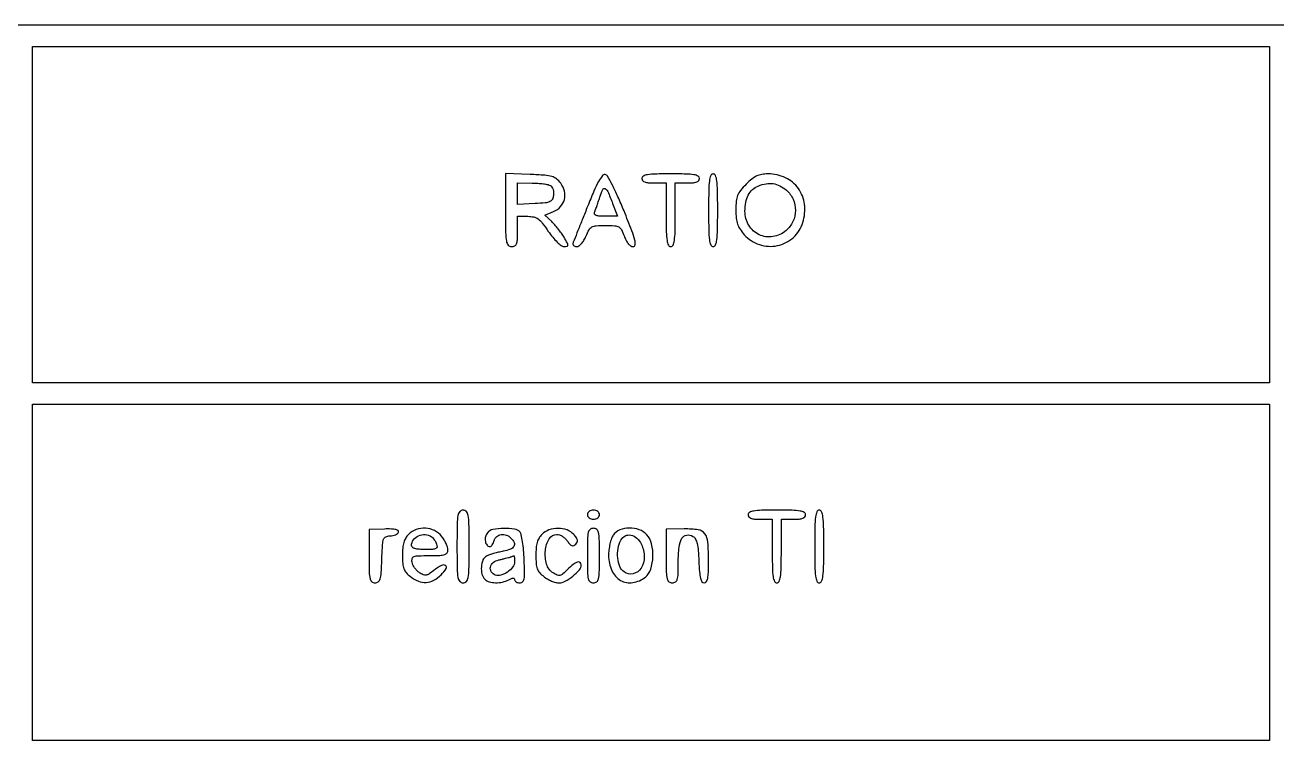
# Model space of a CAD drawing. Header units: millimetres. Extents: x 9982696 to 10277415, y 3207660 to 3335318.
# Drawn here: x 10019384.1 to 10019436.5, y 3333621.9 to 3333652.3 of the extents above; entities that cross this region are included whole.
import ezdxf

# ---------------------------------------------------------------- set-up
doc = ezdxf.new("R2010")
doc.units = ezdxf.units.MM
doc.header["$LTSCALE"] = 2

msp = doc.modelspace()

# ---------------------------------------------------------------- linework, layer by layer
msp.add_lwpolyline([(10019324.143, 3333524.021, 0.000002), (10019350.551, 3333523.998, 0.000133), (10019379.648, 3333523.981, 0.00008), (10019414.173, 3333523.975, 0.000071), (10019459.713, 3333523.982, 0.000351), (10019485.391, 3333524.007, 0.000016), (10019504.112, 3333524.039, 0.198457), (10019504.325, 3333524.128, 0.196938), (10019504.411, 3333524.334, 0.000233), (10019504.445, 3333529.037, 0.001377), (10019504.47, 3333535.563, 0.00029), (10019504.477, 3333546.965, 0.00015), (10019504.472, 3333561.793, 0.002539), (10019504.445, 3333566.687, 0.002021), (10019504.403, 3333569.501, 0.271532), (10019504.231, 3333569.782, 0.123497), (10019503.626, 3333569.934, 0.000003), (10019414.011, 3333569.924, 0.000002), (10019324.291, 3333569.913, 0.19888)], format="xyb")
for points in [[(10019323.83, 3333652.113, 0.09078), (10019323.805, 3333651.978, 0.000009), (10019323.797, 3333642.029, 0.000276), (10019323.794, 3333631.036, 0.000167), (10019323.802, 3333618.008), (10019323.835, 3333584.063), (10019414.053, 3333584.031, 0.000067), (10019461.014, 3333584.02, 0.000373), (10019486.217, 3333584.037, 0.000016), (10019504.2, 3333584.063, 0.256301), (10019504.372, 3333584.158, 0.141595), (10019504.414, 3333584.3, 0.000016), (10019504.444, 3333594.206, 0.000462), (10019504.467, 3333605.16, 0.000279), (10019504.475, 3333618.142, 0.000192), (10019504.469, 3333635.195, 0.000928), (10019504.444, 3333644.889, 0.000107), (10019504.412, 3333651.91, 0.197651), (10019504.325, 3333652.119, 0.198919), (10019503.913, 3333652.289, 0.000003), (10019414.024, 3333652.287, 0.000002), (10019324.077, 3333652.283, 0.311469)], [(10019404.226, 3333644.536, 0.002974), (10019404.232, 3333643.584, 0.038196), (10019404.263, 3333643.23, 0.14257), (10019404.34, 3333643.07, 0.213072), (10019404.48, 3333643.008, 0.110458), (10019404.612, 3333643.037, 0.189791), (10019404.689, 3333643.119, 0.083766), (10019404.725, 3333643.286, 0.011557), (10019404.733, 3333643.642), (10019404.733, 3333644.277), (10019405.162, 3333644.277, -0.055247), (10019405.409, 3333644.249, -0.103951), (10019405.59, 3333644.166, -0.070051), (10019405.767, 3333643.994, -0.014984), (10019406.018, 3333643.645, 0.021591), (10019406.203, 3333643.397, 0.030199), (10019406.39, 3333643.194, 0.032267), (10019406.559, 3333643.051, 0.157368), (10019406.676, 3333643.011, 0.043434), (10019406.806, 3333643.02, 0.368274), (10019406.842, 3333643.062, 0.127947), (10019406.82, 3333643.145, 0.006079), (10019406.676, 3333643.396, 0.0199), (10019406.567, 3333643.564, 0.013084), (10019406.43, 3333643.749, 0.013172), (10019406.286, 3333643.923, 0.024625), (10019406.16, 3333644.054), (10019405.873, 3333644.324), (10019406.238, 3333644.477, 0.106424), (10019406.533, 3333644.684, 0.126096), (10019406.695, 3333644.982, 0.12341), (10019406.696, 3333645.327, 0.099351), (10019406.537, 3333645.663, 0.064331), (10019406.361, 3333645.844, 0.099387), (10019406.168, 3333645.944, 0.052757), (10019405.871, 3333645.995, 0.007694), (10019405.26, 3333646.027), (10019404.226, 3333646.063)], [(10019407.662, 3333644.694, -0.000054), (10019407.449, 3333644.158, -0.000077), (10019407.259, 3333643.68, -0.000044), (10019407.099, 3333643.277, -0.001085), (10019407.054, 3333643.166, 0.125979), (10019407.046, 3333643.105, 0.158153), (10019407.07, 3333643.054, 0.131206), (10019407.124, 3333643.019, 0.075984), (10019407.201, 3333643.008, 0.155429), (10019407.297, 3333643.038, 0.056533), (10019407.404, 3333643.134, 0.047742), (10019407.509, 3333643.277, 0.035395), (10019407.597, 3333643.452, -0.030261), (10019407.726, 3333643.714, -0.139018), (10019407.845, 3333643.832, -0.110131), (10019408.024, 3333643.884, -0.015682), (10019408.407, 3333643.896, -0.014838), (10019408.794, 3333643.884, -0.114354), (10019408.966, 3333643.833, -0.148033), (10019409.078, 3333643.717, -0.030303), (10019409.192, 3333643.452, 0.034008), (10019409.273, 3333643.268, 0.055931), (10019409.368, 3333643.127, 0.071599), (10019409.47, 3333643.038, 0.145627), (10019409.571, 3333643.008, 0.381025), (10019409.654, 3333643.081, 0.091752), (10019409.64, 3333643.28, 0.029255), (10019409.514, 3333643.673, 0.003747), (10019409.188, 3333644.499, 0.008564), (10019408.935, 3333645.098, 0.015168), (10019408.702, 3333645.581, 0.010953), (10019408.499, 3333645.953, 0.217976), (10019408.396, 3333646.026, 0.289023), (10019408.281, 3333645.981, 0.032977), (10019408.123, 3333645.735, 0.024285), (10019407.926, 3333645.331, 0.007149)], [(10019409.936, 3333645.863, 0.176579), (10019409.968, 3333645.776, 0.128937), (10019410.053, 3333645.716, 0.069535), (10019410.204, 3333645.682, 0.020272), (10019410.444, 3333645.672), (10019410.952, 3333645.672), (10019410.952, 3333644.34, 0.004841), (10019410.958, 3333643.624, 0.030643), (10019410.988, 3333643.261, 0.072528), (10019411.044, 3333643.07, 0.292784), (10019411.142, 3333643.008, 0.292784), (10019411.24, 3333643.07, 0.072528), (10019411.296, 3333643.261, 0.030643), (10019411.325, 3333643.624, 0.004841), (10019411.332, 3333644.34), (10019411.332, 3333645.672), (10019411.84, 3333645.672, 0.020272), (10019412.079, 3333645.682, 0.069535), (10019412.231, 3333645.716, 0.128937), (10019412.316, 3333645.776, 0.176579), (10019412.347, 3333645.863, 0.280451), (10019412.289, 3333645.959, 0.080293), (10019412.115, 3333646.016, 0.033635), (10019411.784, 3333646.046, 0.005528), (10019411.142, 3333646.053, 0.005528), (10019410.5, 3333646.046, 0.033635), (10019410.169, 3333646.016, 0.080293), (10019409.995, 3333645.959, 0.280451)], [(10019412.728, 3333644.53, 0.004073), (10019412.735, 3333643.704, 0.027022), (10019412.764, 3333643.293, 0.062466), (10019412.819, 3333643.075, 0.308488), (10019412.919, 3333643.008, 0.308488), (10019413.018, 3333643.075, 0.062466), (10019413.073, 3333643.293, 0.027022), (10019413.102, 3333643.704, 0.004073), (10019413.109, 3333644.53, 0.004073), (10019413.102, 3333645.357, 0.027022), (10019413.073, 3333645.768, 0.062466), (10019413.018, 3333645.986, 0.308488), (10019412.919, 3333646.053, 0.308488), (10019412.819, 3333645.986, 0.062466), (10019412.764, 3333645.768, 0.027022), (10019412.735, 3333645.357, 0.004073)], [(10019414.302, 3333645.622, 0.025675), (10019414.067, 3333645.361, 0.075536), (10019413.944, 3333645.154, 0.072773), (10019413.887, 3333644.915, 0.022645), (10019413.87, 3333644.545, 0.022905), (10019413.886, 3333644.195, 0.058966), (10019413.939, 3333643.948, 0.065901), (10019414.043, 3333643.737, 0.034713), (10019414.223, 3333643.505, 0.13198), (10019414.855, 3333643.091, 0.131389), (10019415.611, 3333643.049, 0.133102), (10019416.279, 3333643.389, 0.136982), (10019416.675, 3333644.017, 0.102343), (10019416.742, 3333644.78, 0.126452), (10019416.486, 3333645.443, 0.129198), (10019415.947, 3333645.891, 0.109406), (10019415.222, 3333646.053, 0.040965), (10019414.957, 3333646.031, 0.068932), (10019414.745, 3333645.965, 0.061111), (10019414.541, 3333645.838, 0.025798)], [(10019406.109, 3333645.561, -0.116717), (10019406.171, 3333645.498, -0.060388), (10019406.216, 3333645.396, -0.055085), (10019406.239, 3333645.274, -0.055099), (10019406.236, 3333645.151, -0.085349), (10019406.182, 3333644.984, -0.170142), (10019406.082, 3333644.89, -0.080908), (10019405.891, 3333644.841, -0.010154), (10019405.463, 3333644.81), (10019404.733, 3333644.772), (10019404.733, 3333645.222), (10019404.733, 3333645.672), (10019405.336, 3333645.671, -0.016152), (10019405.579, 3333645.662, -0.018256), (10019405.812, 3333645.638, -0.017763), (10019406.006, 3333645.603, -0.088493)], [(10019408.711, 3333644.816), (10019408.919, 3333644.277), (10019408.402, 3333644.277, -0.01704), (10019408.165, 3333644.285, -0.067552), (10019408.022, 3333644.314, -0.164567), (10019407.957, 3333644.365, -0.248305), (10019407.951, 3333644.435, 0.012127), (10019407.985, 3333644.525, 0.002423), (10019408.043, 3333644.688, 0.002561), (10019408.108, 3333644.878, 0.002386), (10019408.173, 3333645.074, -0.025972), (10019408.298, 3333645.399, -0.42246), (10019408.397, 3333645.435, -0.182305), (10019408.506, 3333645.321, -0.008425)], [(10019415.986, 3333645.369, -0.110389), (10019416.267, 3333644.991, -0.107816), (10019416.364, 3333644.526, -0.106886), (10019416.259, 3333644.06, -0.106793), (10019415.971, 3333643.679, -0.138023), (10019415.424, 3333643.424, -0.151656), (10019414.847, 3333643.505, -0.150028), (10019414.412, 3333643.9, -0.13451), (10019414.251, 3333644.489, -0.046089), (10019414.286, 3333644.864, -0.073739), (10019414.39, 3333645.168, -0.086149), (10019414.563, 3333645.395, -0.091602), (10019414.799, 3333645.545, -0.050952), (10019415.135, 3333645.642, -0.081817), (10019415.432, 3333645.647, -0.084136), (10019415.71, 3333645.556, -0.056924)], [(10019402.195, 3333630.444, 0.002988), (10019402.201, 3333629.497, 0.038318), (10019402.232, 3333629.144, 0.142907), (10019402.309, 3333628.984, 0.212584), (10019402.449, 3333628.922, 0.212584), (10019402.589, 3333628.984, 0.142907), (10019402.666, 3333629.144, 0.038318), (10019402.697, 3333629.497, 0.002988), (10019402.703, 3333630.444, 0.002988), (10019402.697, 3333631.392, 0.038318), (10019402.666, 3333631.745, 0.142907), (10019402.589, 3333631.905, 0.212584), (10019402.449, 3333631.967, 0.212584), (10019402.309, 3333631.905, 0.142907), (10019402.232, 3333631.745, 0.038318), (10019402.201, 3333631.392, 0.002988)], [(10019407.652, 3333631.777, 0.130775), (10019407.672, 3333631.704, 0.10214), (10019407.726, 3333631.642, 0.08892), (10019407.808, 3333631.601, 0.072314), (10019407.906, 3333631.587, 0.072314), (10019408.004, 3333631.601, 0.08892), (10019408.086, 3333631.642, 0.10214), (10019408.14, 3333631.704, 0.130775), (10019408.16, 3333631.777, 0.130775), (10019408.14, 3333631.85, 0.10214), (10019408.086, 3333631.912, 0.08892), (10019408.004, 3333631.953, 0.072314), (10019407.906, 3333631.967, 0.072314), (10019407.808, 3333631.953, 0.08892), (10019407.726, 3333631.912, 0.10214), (10019407.672, 3333631.85, 0.130775)], [(10019414.378, 3333631.777, 0.176579), (10019414.41, 3333631.69, 0.128937), (10019414.494, 3333631.63, 0.069535), (10019414.646, 3333631.596, 0.020272), (10019414.885, 3333631.587), (10019415.393, 3333631.587), (10019415.393, 3333630.254, 0.004841), (10019415.4, 3333629.538, 0.030643), (10019415.429, 3333629.175, 0.072528), (10019415.486, 3333628.984, 0.292784), (10019415.583, 3333628.922, 0.292784), (10019415.681, 3333628.984, 0.072528), (10019415.738, 3333629.175, 0.030643), (10019415.767, 3333629.538, 0.004841), (10019415.774, 3333630.254), (10019415.774, 3333631.587), (10019416.281, 3333631.587, 0.020272), (10019416.521, 3333631.596, 0.069535), (10019416.673, 3333631.63, 0.128937), (10019416.757, 3333631.69, 0.176579), (10019416.789, 3333631.777, 0.280451), (10019416.73, 3333631.874, 0.080293), (10019416.556, 3333631.931, 0.033635), (10019416.226, 3333631.96, 0.005528), (10019415.583, 3333631.967, 0.005528), (10019414.941, 3333631.96, 0.033635), (10019414.611, 3333631.931, 0.080293), (10019414.437, 3333631.874, 0.280451)], [(10019417.17, 3333630.444, 0.004073), (10019417.176, 3333629.618, 0.027022), (10019417.205, 3333629.207, 0.062466), (10019417.261, 3333628.989, 0.308488), (10019417.36, 3333628.922, 0.308488), (10019417.459, 3333628.989, 0.062466), (10019417.515, 3333629.207, 0.027022), (10019417.544, 3333629.618, 0.004073), (10019417.55, 3333630.444, 0.004073), (10019417.544, 3333631.271, 0.027022), (10019417.515, 3333631.682, 0.062466), (10019417.459, 3333631.9, 0.308488), (10019417.36, 3333631.967, 0.308488), (10019417.261, 3333631.9, 0.062466), (10019417.205, 3333631.682, 0.027022), (10019417.176, 3333631.271, 0.004073)], [(10019398.515, 3333630.042, 0.004706), (10019398.522, 3333629.369, 0.04989), (10019398.554, 3333629.096, 0.163843), (10019398.63, 3333628.971, 0.177576), (10019398.764, 3333628.922, 0.164207), (10019398.897, 3333628.967, 0.160667), (10019398.977, 3333629.084, 0.055115), (10019399.021, 3333629.332, 0.006162), (10019399.049, 3333629.905, -0.005226), (10019399.079, 3333630.527, -0.069519), (10019399.124, 3333630.752, -0.207679), (10019399.218, 3333630.854, -0.101995), (10019399.394, 3333630.891, 0.045113), (10019399.515, 3333630.903, 0.053081), (10019399.626, 3333630.937, 0.061317), (10019399.71, 3333630.986, 0.151821), (10019399.751, 3333631.043, 0.326328), (10019399.731, 3333631.108, 0.102421), (10019399.633, 3333631.152, 0.047632), (10019399.447, 3333631.176, 0.013737), (10019399.158, 3333631.177), (10019398.515, 3333631.163)], [(10019400.165, 3333630.952, 0.065724), (10019400.047, 3333630.798, 0.060528), (10019399.969, 3333630.614, 0.047963), (10019399.925, 3333630.381, 0.022344), (10019399.911, 3333630.073, 0.02011), (10019399.925, 3333629.73, 0.070008), (10019399.973, 3333629.515, 0.089449), (10019400.072, 3333629.35, 0.046892), (10019400.246, 3333629.185, 0.070259), (10019400.58, 3333628.99, 0.111823), (10019400.906, 3333628.937, 0.111813), (10019401.222, 3333629.029, 0.070239), (10019401.531, 3333629.261, 0.04721), (10019401.747, 3333629.523, 0.436502), (10019401.718, 3333629.65, 0.266157), (10019401.541, 3333629.65, 0.036821), (10019401.225, 3333629.437, -0.021689), (10019401.026, 3333629.295, -0.108057), (10019400.899, 3333629.246, -0.139112), (10019400.779, 3333629.261, -0.045032), (10019400.621, 3333629.346, -0.055261), (10019400.516, 3333629.433, -0.041314), (10019400.422, 3333629.55, -0.042184), (10019400.35, 3333629.676, -0.071106), (10019400.315, 3333629.793, -0.104606), (10019400.324, 3333629.942, -0.241233), (10019400.398, 3333630.023, -0.082087), (10019400.576, 3333630.057, -0.006994), (10019401.045, 3333630.064, 0.008733), (10019401.478, 3333630.071, 0.065896), (10019401.68, 3333630.105, 0.172102), (10019401.777, 3333630.178, 0.148817), (10019401.815, 3333630.3, 0.078685), (10019401.797, 3333630.414, 0.029388), (10019401.738, 3333630.566, 0.028242), (10019401.652, 3333630.726, 0.030501), (10019401.552, 3333630.872, 0.112063), (10019401.257, 3333631.11, 0.100298), (10019400.877, 3333631.211, 0.100173), (10019400.486, 3333631.155, 0.111476)], [(10019403.466, 3333631.017, 0.120295), (10019403.386, 3333630.852, 0.099875), (10019403.383, 3333630.657, 0.12137), (10019403.453, 3333630.503, 0.229755), (10019403.573, 3333630.444, 0.177388), (10019403.622, 3333630.463, 0.061393), (10019403.674, 3333630.519, 0.05167), (10019403.721, 3333630.601, 0.040275), (10019403.755, 3333630.698, -0.156788), (10019403.859, 3333630.861, -0.138056), (10019404.044, 3333630.943, -0.122623), (10019404.262, 3333630.922, -0.11083), (10019404.454, 3333630.8, -0.090674), (10019404.585, 3333630.611, -0.242145), (10019404.577, 3333630.451, -0.171579), (10019404.43, 3333630.326, -0.046511), (10019404.131, 3333630.243, 0.013292), (10019403.932, 3333630.202, 0.012017), (10019403.729, 3333630.149, 0.012136), (10019403.55, 3333630.093, 0.03708), (10019403.433, 3333630.043, 0.17695), (10019403.283, 3333629.88, 0.0806), (10019403.216, 3333629.595, 0.077688), (10019403.241, 3333629.291, 0.137659), (10019403.363, 3333629.074, 0.127405), (10019403.544, 3333628.967, 0.064479), (10019403.809, 3333628.927, 0.059891), (10019404.099, 3333628.956, 0.068374), (10019404.361, 3333629.053, -0.024465), (10019404.473, 3333629.106, -0.098707), (10019404.547, 3333629.121, -0.223915), (10019404.589, 3333629.101, -0.174147), (10019404.607, 3333629.053, 0.165298), (10019404.624, 3333629.003, 0.095381), (10019404.672, 3333628.96, 0.076451), (10019404.744, 3333628.931, 0.057216), (10019404.829, 3333628.921, 0.197021), (10019404.943, 3333628.968, 0.154623), (10019405.006, 3333629.087, 0.050239), (10019405.026, 3333629.338, 0.005749), (10019405.008, 3333629.905, 0.011678), (10019404.982, 3333630.293, 0.015294), (10019404.939, 3333630.646, 0.01282), (10019404.888, 3333630.935, 0.122952), (10019404.834, 3333631.047, 0.185694), (10019404.606, 3333631.175, 0.041642), (10019404.153, 3333631.203, 0.0419), (10019403.699, 3333631.155, 0.173862)], [(10019405.749, 3333630.952, 0.065724), (10019405.63, 3333630.798, 0.060528), (10019405.552, 3333630.614, 0.047963), (10019405.509, 3333630.381, 0.022344), (10019405.495, 3333630.073, 0.02011), (10019405.509, 3333629.73, 0.070008), (10019405.557, 3333629.515, 0.089449), (10019405.655, 3333629.35, 0.046892), (10019405.829, 3333629.185, 0.03844), (10019405.98, 3333629.084, 0.030776), (10019406.155, 3333628.999, 0.031716), (10019406.328, 3333628.94, 0.065831), (10019406.469, 3333628.922, 0.127431), (10019406.727, 3333628.989, 0.04401), (10019407.049, 3333629.206, 0.042985), (10019407.32, 3333629.469, 0.180948), (10019407.398, 3333629.677, 0.236955), (10019407.349, 3333629.776, 0.247639), (10019407.242, 3333629.793, 0.088102), (10019407.062, 3333629.693, 0.025759), (10019406.827, 3333629.481, -0.01794), (10019406.626, 3333629.294, -0.120841), (10019406.506, 3333629.233, -0.16442), (10019406.389, 3333629.244, -0.041116), (10019406.219, 3333629.337, -0.17779), (10019405.947, 3333629.705, -0.096089), (10019405.895, 3333630.274, -0.109516), (10019406.057, 3333630.768, -0.264595), (10019406.38, 3333630.952, -0.093919), (10019406.487, 3333630.932, -0.048605), (10019406.609, 3333630.87, -0.045958), (10019406.726, 3333630.779, -0.051856), (10019406.819, 3333630.672, 0.028025), (10019406.924, 3333630.539, 0.122952), (10019407.006, 3333630.482, 0.196723), (10019407.082, 3333630.485, 0.091956), (10019407.166, 3333630.542, 0.090475), (10019407.226, 3333630.629, 0.15703), (10019407.235, 3333630.715, 0.105818), (10019407.192, 3333630.814, 0.028835), (10019407.084, 3333630.949, 0.122549), (10019406.803, 3333631.137, 0.08652), (10019406.428, 3333631.204, 0.085147), (10019406.046, 3333631.139, 0.112439)], [(10019407.652, 3333630.064, 0.004487), (10019407.658, 3333629.37, 0.050222), (10019407.691, 3333629.096, 0.168559), (10019407.768, 3333628.971, 0.17273), (10019407.906, 3333628.922, 0.17273), (10019408.044, 3333628.971, 0.168559), (10019408.121, 3333629.096, 0.050222), (10019408.154, 3333629.37, 0.004487), (10019408.16, 3333630.064, 0.004487), (10019408.154, 3333630.758, 0.050222), (10019408.121, 3333631.031, 0.168559), (10019408.044, 3333631.157, 0.17273), (10019407.906, 3333631.206, 0.17273), (10019407.768, 3333631.157, 0.168559), (10019407.691, 3333631.031, 0.050222), (10019407.658, 3333630.758, 0.004487)], [(10019408.738, 3333630.924, 0.069208), (10019408.662, 3333630.775, 0.027605), (10019408.598, 3333630.553, 0.02658), (10019408.555, 3333630.303, 0.029492), (10019408.54, 3333630.058, 0.10657), (10019408.674, 3333629.438, 0.1564), (10019409.045, 3333629.027, 0.172042), (10019409.557, 3333628.931, 0.131935), (10019410.081, 3333629.164, 0.14708), (10019410.308, 3333629.497, 0.068462), (10019410.397, 3333630.018, 0.067409), (10019410.342, 3333630.554, 0.125381), (10019410.139, 3333630.939, 0.124051), (10019409.827, 3333631.147, 0.088278), (10019409.411, 3333631.216, 0.091274), (10019409.01, 3333631.138, 0.147315)], [(10019410.952, 3333630.046, 0.004593), (10019410.958, 3333629.364, 0.050964), (10019410.99, 3333629.094, 0.169746), (10019411.068, 3333628.97, 0.170672), (10019411.205, 3333628.922, 0.140474), (10019411.341, 3333628.961, 0.184439), (10019411.418, 3333629.063, 0.064066), (10019411.452, 3333629.28, 0.006771), (10019411.459, 3333629.794, -0.027423), (10019411.493, 3333630.417, -0.102724), (10019411.614, 3333630.788, -0.231243), (10019411.812, 3333630.923, -0.177741), (10019412.073, 3333630.868, -0.134651), (10019412.176, 3333630.756, -0.059981), (10019412.246, 3333630.566, -0.037252), (10019412.293, 3333630.275, -0.011202), (10019412.321, 3333629.828, 0.009151), (10019412.348, 3333629.377, 0.040645), (10019412.39, 3333629.115, 0.08391), (10019412.452, 3333628.971, 0.25421), (10019412.543, 3333628.922, 0.252923), (10019412.633, 3333628.97, 0.094439), (10019412.69, 3333629.107, 0.04226), (10019412.72, 3333629.362, 0.008577), (10019412.728, 3333629.818, 0.017912), (10019412.699, 3333630.631, 0.143228), (10019412.57, 3333630.978, 0.198731), (10019412.294, 3333631.142, 0.039919), (10019411.712, 3333631.181), (10019410.952, 3333631.17)], [(10019401.126, 3333630.855, -0.062485), (10019401.184, 3333630.804, -0.02892), (10019401.246, 3333630.724, -0.028095), (10019401.303, 3333630.632, -0.034842), (10019401.344, 3333630.54, -0.113427), (10019401.359, 3333630.425, -0.266876), (10019401.31, 3333630.357, -0.096645), (10019401.175, 3333630.325, -0.010977), (10019400.859, 3333630.318, -0.018723), (10019400.607, 3333630.327, -0.052103), (10019400.433, 3333630.359, -0.08899), (10019400.328, 3333630.41, -0.237487), (10019400.292, 3333630.483, -0.163521), (10019400.372, 3333630.72, -0.126297), (10019400.587, 3333630.891, -0.119283), (10019400.868, 3333630.943, -0.137213)], [(10019409.913, 3333630.535, -0.110591), (10019410.033, 3333630.008, -0.141153), (10019409.899, 3333629.531, -0.202297), (10019409.576, 3333629.303, -0.209919), (10019409.195, 3333629.379, -0.142725), (10019409.013, 3333629.605, -0.072572), (10019408.923, 3333629.961, -0.067353), (10019408.936, 3333630.36, -0.081512), (10019409.057, 3333630.714, -0.15486), (10019409.236, 3333630.889, -0.169398), (10019409.477, 3333630.921, -0.137405), (10019409.724, 3333630.792, -0.093389)], [(10019404.607, 3333629.813, -0.163242), (10019404.531, 3333629.588, -0.078698), (10019404.31, 3333629.375, -0.078937), (10019404.034, 3333629.241, -0.166696), (10019403.8, 3333629.25, -0.157212), (10019403.629, 3333629.387, -0.202607), (10019403.593, 3333629.583, -0.169947), (10019403.711, 3333629.772, -0.115866), (10019403.94, 3333629.882, 0.003509), (10019404.083, 3333629.915, 0.00363), (10019404.224, 3333629.949, 0.003504), (10019404.346, 3333629.98, 0.015583), (10019404.416, 3333630.001, -0.000365), (10019404.467, 3333630.018, -0.000436), (10019404.515, 3333630.034, -0.000376), (10019404.556, 3333630.048, -0.002847), (10019404.575, 3333630.054, -0.44555), (10019404.587, 3333630.046, -0.017282), (10019404.597, 3333629.987, -0.020851), (10019404.604, 3333629.908, -0.011894)]]:
    msp.add_lwpolyline(points, format="xyb", close=True)
for points in [[(10019436.205, 3333644.34), (10019436.205, 3333637.297), (10019410.317, 3333637.297), (10019384.429, 3333637.297), (10019384.429, 3333644.34), (10019384.429, 3333651.383), (10019410.317, 3333651.383), (10019436.205, 3333651.383)], [(10019436.205, 3333629.366), (10019436.205, 3333622.323), (10019410.317, 3333622.323), (10019384.429, 3333622.323), (10019384.429, 3333629.366), (10019384.429, 3333636.409), (10019410.317, 3333636.409), (10019436.205, 3333636.409)]]:
    msp.add_lwpolyline(points, close=True)

doc.saveas('drawing.dxf')
